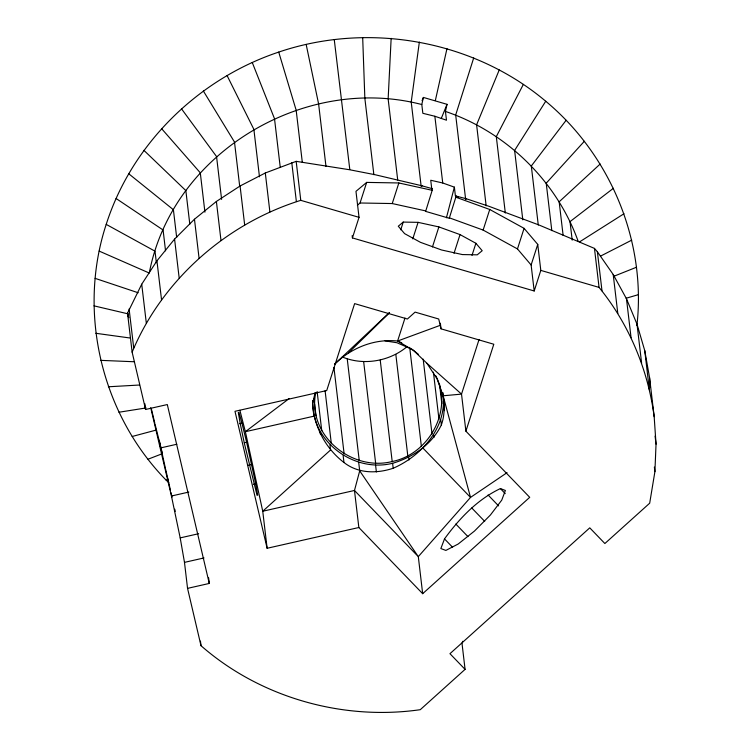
<?xml version="1.0" encoding="UTF-8"?>
<svg xmlns="http://www.w3.org/2000/svg" width="750" height="750" viewBox="0 0 750 750"><rect width="100%" height="100%" fill="white"/><g stroke="black" fill="none" stroke-linecap="round" stroke-linejoin="round"><path stroke-width="1.12" d="M168.778 482.616L166.228 480.234C101.484 414.178 77.231 312.347 106.209 224.381C132.009 143.644 198.628 78.741 278.728 52.088C368.466 21.619 473.053 39.975 545.728 101.241C609.675 154.397 645.497 239.213 637.266 322.153L636.759 325.566M150.722 407.672L171.431 496.003L180.197 537.891L184.481 562.369L187.547 588.366L200.991 645.694C260.212 697.547 342.544 720.862 420.272 709.688L465.075 669.366L449.962 653.691L589.763 527.85L604.875 543.525L649.688 503.194L654.909 471.647L656.034 444.15L654.178 416.709L649.575 377.719L644.756 350.644L637.022 324.225L626.475 298.762L613.209 274.519L597.384 251.775L594.459 248.4L539.138 225.047L489.15 206.372L466.181 198.722L455.409 195.919L458.484 196.988M391.153 38.353L388.144 98.972L397.706 179.991M419.353 42.075L411.216 102.019L421.05 185.353M315.694 392.944C307.069 435.384 351.731 471.778 392.194 461.522C429.122 454.153 453.572 410.053 435.769 375.778M312.712 400.781C312.919 424.828 324.919 447.928 343.969 462.506C358.134 473.625 376.716 473.756 393.188 468.253C421.997 455.738 448.397 425.944 442.631 392.653M312.712 400.538C310.875 441.384 353.784 473.053 392.606 463.284C412.809 457.406 432.131 444.262 441.356 424.903C445.191 414.337 444.45 403.434 442.753 392.55M421.8 104.531L423.394 97.434L447.028 104.325L445.434 111.431L446.475 120.206L434.859 116.259L422.841 113.306L421.8 104.531C304.622 73.997 172.191 152.691 149.269 273.038L99.188 251.1M435.338 100.566L446.972 48.628M312.919 402.253L315.122 392.625M446.438 217.753L454.369 187.144L442.734 182.991L430.734 180.244L431.775 189.028L431.991 188.597L421.462 185.672L375.028 174.713L349.734 169.772L296.175 161.344L265.303 172.988L240.075 185.991L216.384 201.459L194.466 219.225L174.581 239.091L156.938 260.831L141.722 284.213L127.528 313.153L132.131 352.144L145.575 409.472L167.306 404.559L209.269 583.444L187.547 588.366M358.678 462.262L359.7 470.878L354.478 490.472L358.847 527.522L422.672 593.681L529.716 497.325L465.891 431.166L461.522 394.116L479.053 339.516M473.7 57.938L455.681 114.994L465.656 199.491L466.181 198.722M357.384 205.228L360.056 202.988L366.666 182.4L398.85 182.963L432.188 190.303L425.634 211.387L449.269 218.287L455.822 197.194L455.625 195.497M455.822 197.194L489.741 209.484L524.081 228.347L537.741 244.397L540.806 270.394L534.197 290.981L352.425 237.928L359.034 217.341L355.969 191.344L366.666 182.4M360.056 202.988L392.241 203.55L398.85 182.963M400.753 229.8L403.228 222.084L418.087 222.347L438.881 226.922L460.041 234.591L475.894 243.291L482.194 250.706L477.253 254.831L462.394 254.569L441.6 249.994L420.441 242.325L404.587 233.625L398.287 226.219L403.228 222.084M412.781 238.866L418.087 222.347M389.231 312.741L334.65 364.125C351.216 347.953 374.344 338.494 397.603 341.025L404.991 318.038M432.459 246.919L438.881 226.922M454.022 253.312L460.041 234.591M472.003 255.412L475.894 243.291M534.197 290.981L531.122 264.984L517.472 248.934L483.131 230.072L489.741 209.484M517.472 248.934L524.081 228.347M465.891 431.166L493.8 344.241L441.028 328.837L438.722 319.012L415.087 312.113L407.4 319.022L354.628 303.619L326.719 390.544L234.984 411.309L267.122 548.278L358.847 527.522M531.122 264.984L537.741 244.397M421.462 185.672L421.191 186.516L422.119 185.85M444.506 538.894L440.859 548.55L445.866 550.425L458.175 544.022L474.488 531.047L490.434 514.978L501.75 500.128L505.388 490.462L500.391 488.587C477.384 499.425 459.281 518.587 444.506 538.894L452.587 547.275M462.797 641.269L462.009 643.369L465.075 669.366M132.131 352.144C162.3 279.9 226.266 223.547 300.778 200.344L359.034 217.341M422.072 100.669L423.394 97.434M441.319 118.35L447.028 104.325M499.256 69.9L476.597 124.781L486.15 205.809M523.35 84.394L496.303 136.641L505.322 213.028M545.728 101.241L514.612 150.431L522.806 219.872M566.128 120.281L531.309 166.003L538.275 225.028M584.344 141.281L546.216 183.188L551.812 230.644M348.45 352.894L389.391 312.863M600.169 164.034L559.163 201.797L563.119 235.369M613.434 188.269L570.009 221.634L572.203 240.15M289.088 398.616L245.372 431.7L262.744 511.238L267.122 548.278M342.244 356.944C363.309 365.841 389.128 361.462 406.697 346.95M507.066 472.659L470.522 497.409L418.303 556.631L422.672 593.681M579.637 241.847L623.991 213.741M166.228 480.234L168.281 479.166M600.553 256.106L631.716 240.15M613.809 276.291L636.534 267.225M148.012 459.225L162.112 453.788M426.9 363.263L437.025 378.741L443.128 395.784L461.522 394.116L426.9 363.263L413.456 350.4L397.603 341.025L440.241 325.322M626.128 298.247L638.391 294.656M132.188 436.481L155.925 430.144M239.681 423.684L241.959 423.169L246.619 442.266L255.694 483.787L257.672 495.084L257.053 495.319L244.322 443.147L240.272 423.816L238.294 412.509L238.912 412.275L241.959 423.169M160.547 447.928L176.841 444.244M314.175 416.128L245.372 431.7L239.878 410.306M244.341 442.781L246.619 442.266M248.222 465.225L251.644 464.447M171.431 496.003L188.812 492.066M253.406 484.303L255.694 483.787M180.197 537.891L198.656 533.709M184.481 562.369L204.028 557.944M118.922 412.238L146.137 407.934M108.375 386.775L139.491 385.022M100.641 360.356L134.241 361.753M95.822 333.291L130.388 338.053M385.031 340.866L397.05 342.759L412.153 349.359L418.547 354.441M392.241 203.55L425.578 210.891M93.966 305.85L127.988 313.837M540.806 270.394L599.062 287.4C629.062 324.244 648.019 369.637 654.178 416.709M95.091 278.353L138.178 292.753M445.434 111.431C506.194 131.953 556.603 180.956 578.212 241.425M449.213 217.781L483.131 230.072M397.603 341.025L401.756 342.844M106.209 224.381L155.006 251.175L156.375 262.753M116.081 198.497L163.088 229.997L165.544 250.828M128.691 173.728L173.4 209.728L176.681 237.506M143.897 150.338L185.85 190.594L189.806 224.166M500.391 488.587L505.237 493.622M488.081 494.991L498.591 505.894M422.653 447.787L470.522 497.409L443.128 395.784M471.769 507.975L484.706 521.381M455.812 524.034L467.944 536.616M161.541 128.597L200.287 172.809L204.928 212.156M181.434 108.731L216.553 156.553L221.606 199.378M359.7 470.878L418.303 556.631L354.478 490.472L262.744 511.238L330.562 449.981L329.972 445.003M203.344 90.975L234.488 142.022L239.672 186M227.044 75.497L253.875 129.366L259.472 176.822M252.262 62.494L274.509 118.725L280.247 167.334M278.728 52.088L296.166 110.213L302.306 162.291M155.137 424.547L162.328 453.403M128.653 317.541L127.528 313.153L128.672 317.644M151.453 409.209L154.875 423.45M159.244 440.278L165.478 468.591M165.628 469.247L170.419 490.097M171.019 492.722L172.012 497.109M174.75 509.175L175.247 511.369M306.159 44.409L318.609 103.922L325.978 166.425M334.247 39.525L349.781 169.378M655.087 436.116L656.034 444.15M644.756 350.644L649.359 389.644M654.366 467.053L654.909 471.647M637.022 324.225L641.625 363.225M626.475 298.762L631.078 337.762M613.209 274.519L617.812 313.519M597.384 251.775L601.987 290.775M594.459 248.4L599.062 287.4M454.369 187.144L455.409 195.919M434.859 116.259L442.734 182.991M431.991 188.597L432.188 190.303M440.363 323.231L441.028 328.837M443.409 401.306L444.506 410.644M439.491 383.972L441.806 403.556M440.775 419.925L441.356 424.903M433.416 372.169L438.984 419.409M433.603 434.991L433.903 437.569M423.178 359.147L432.019 434.044M409.688 347.381L421.378 446.466M408.666 457.434L408.975 460.012M395.831 354.45L407.794 455.841M373.866 174.666L364.847 98.269L362.681 37.5M392.606 463.284L393.188 468.253M380.231 360.131L392.194 461.522M352.153 235.669L352.425 237.928M363.666 361.734L375.628 463.125M375.553 464.934L376.388 471.966M347.269 359.147L359.241 460.538M333.938 367.519L344.137 453.938M343.134 455.475L343.969 462.506M325.097 390.769L331.35 443.766M296.175 161.344L300.778 200.344M291.769 162.581L296.372 201.581M317.128 391.556L321.75 430.734M320.1 431.588L320.4 434.156M313.959 398.428L314.372 401.887M314.644 404.194L316.003 415.716M265.303 172.988L269.897 211.978M240.075 185.991L244.678 224.991M216.384 201.459L220.988 240.459M194.466 219.225L199.069 258.225M174.581 239.091L179.184 278.081M208.603 577.8L209.269 583.444M156.938 260.831L161.541 299.831M200.456 641.109L200.991 645.694M141.722 284.213L146.325 323.212M160.022 443.456L160.425 446.925M144.909 403.828L145.575 409.472M129.113 308.991L133.716 347.981M649.575 377.719L650.194 386.859"/></g></svg>
